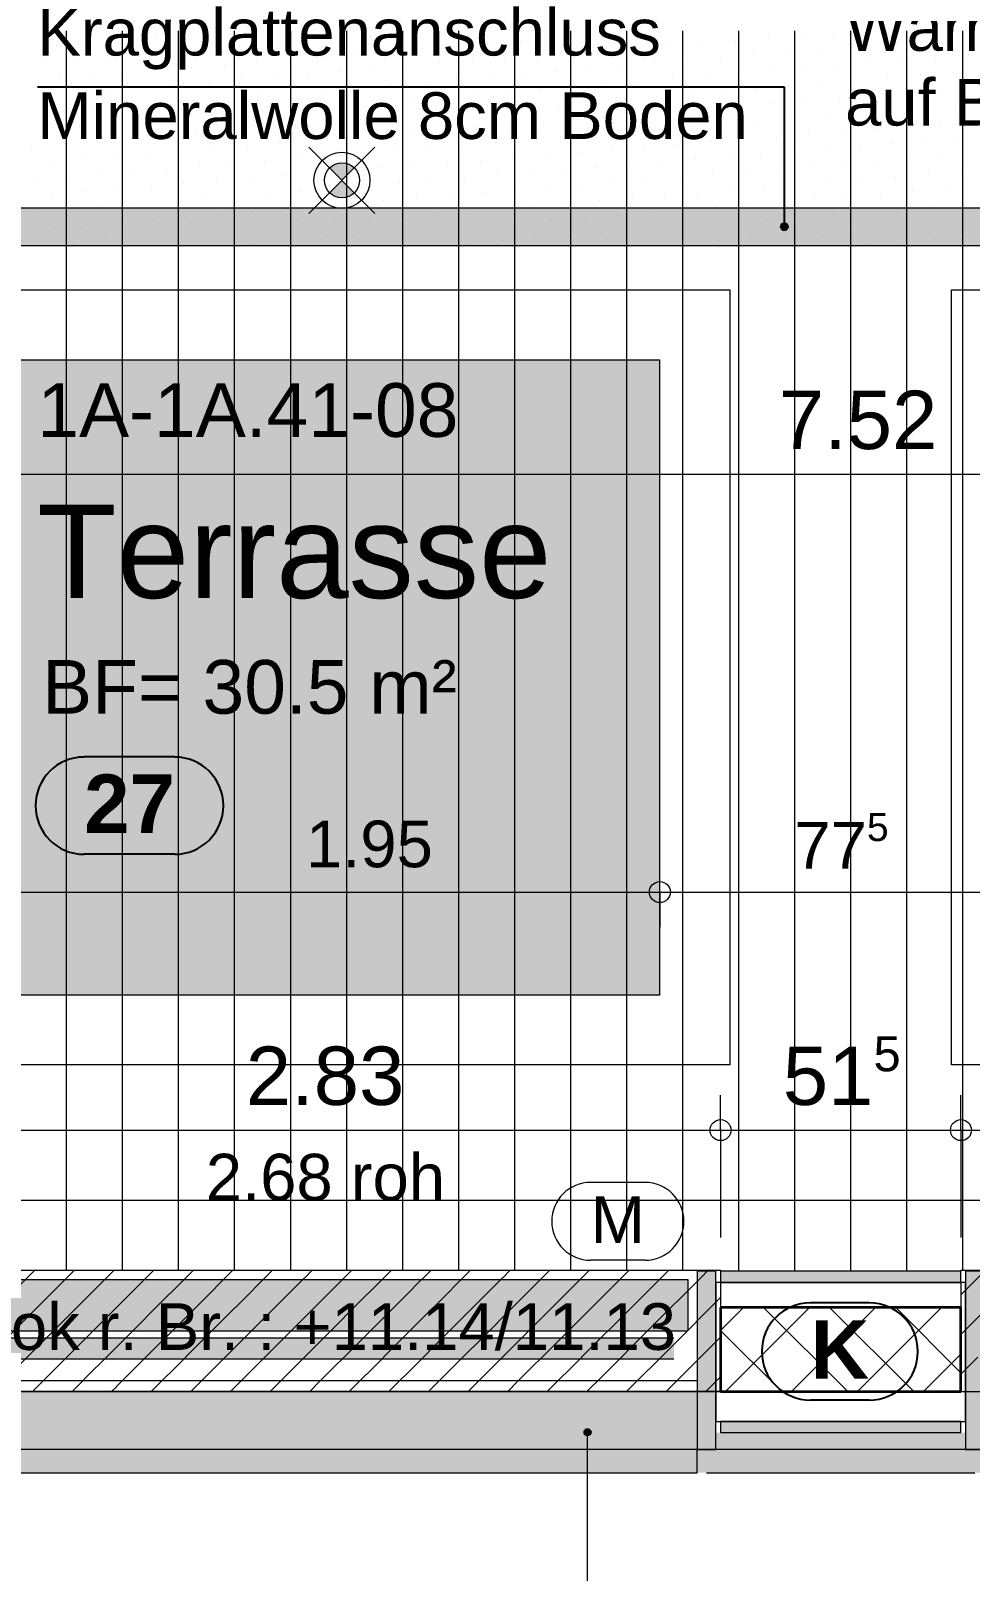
# Model space of a CAD drawing. Header units: metres. Extents: x 0.003 to 0.843, y 0.003 to 0.597.
# Drawn here: x 0.3514 to 0.3917, y 0.1042 to 0.1702 of the extents above; entities that cross this region are included whole.
import ezdxf

# ---------------------------------------------------------------- set-up
doc = ezdxf.new("R2010")
doc.units = ezdxf.units.M
for name, pattern in [('AUSGEZOGEN', [0]), ('KURZGESTRICHELT', [0.0025, 0.0015, -0.001]), ('LINIE_17', [0.0005, 0, -0.0005]), ('LINIE_23', [0.0079, 0.004, -0.0013, 0, -0.0013, 0, -0.0013]), ('PHANTOM', [63.5, 31.75, -6.35, 6.35, -6.35, 6.35, -6.35]), ('PUNKT', [6.35, 0, -6.35]), ('RAND', [44.45, 12.7, -6.35, 12.7, -6.35, 0, -6.35]), ('VERDECKT', [9.525, 6.35, -3.175])]:
    doc.linetypes.add(name, pattern=pattern)
for name, color, linetype, lineweight in [('Allgemein', 7, 'AUSGEZOGEN', 18), ('Ausbau Raeume', 7, 'AUSGEZOGEN', 18), ('Bauachsen grob', 7, 'RAND', 13), ('Beton Ansicht', 7, 'AUSGEZOGEN', 13), ('Beton verdeckt vorne', 7, 'KURZGESTRICHELT', 13), ('Bodenplatte', 7, 'AUSGEZOGEN', 18), ('Decke', 7, 'AUSGEZOGEN', 35), ('Deckendaemmung', 7, 'AUSGEZOGEN', 13), ('Dichtung', 240, 'AUSGEZOGEN', 13), ('Elektro Apparate', 2, 'AUSGEZOGEN', 18), ('Elektro Text', 2, 'AUSGEZOGEN', 18), ('Holz Fassadenverkleidung', 7, 'AUSGEZOGEN', 18), ('Holzgelaender', 7, 'AUSGEZOGEN', 25), ('Konstruktion oben', 7, 'VERDECKT', 13), ('Raumbezeichnung', 7, 'AUSGEZOGEN', 18), ('Rolladen', 7, 'AUSGEZOGEN', 13), ('Spengler', 7, 'AUSGEZOGEN', 18), ('Text Decke', 7, 'AUSGEZOGEN', 25), ('Text Koten', 7, 'AUSGEZOGEN', 25), ('Text Werkplan Ausfuehrung', 7, 'AUSGEZOGEN', 25), ('Unterkonstruktion', 7, 'AUSGEZOGEN', 18), ('Vermassung Decke', 180, 'VERDECKT', 25), ('Wand Beton bewehrt', 7, 'AUSGEZOGEN', 35), ('Werkplan- Ausfuehrungsmasse', 7, 'AUSGEZOGEN', 13)]:
    doc.layers.add(name, color=color, linetype=linetype, lineweight=lineweight)
doc.layers.add('Entwaesserungsb._ Retentionb', color=7, linetype='AUSGEZOGEN', lineweight=25, true_color=0x494949)
doc.styles.add('ARIAL', font='ARIAL.TTF')

msp = doc.modelspace()

# ---------------------------------------------------------------- hatches: boundary and pattern name
at = {"layer": 'Allgemein', "linetype": 'AUSGEZOGEN', "lineweight": 13}
for points in [[(0.38076, 0.109417), (0.38076, 0.117057), (0.37996, 0.117057), (0.37996, 0.109417)], [(0.38096, 0.116577), (0.39126, 0.116577), (0.39126, 0.117057), (0.38096, 0.117057)], [(0.39146, 0.117057), (0.39146, 0.109417), (0.39226, 0.109417), (0.39226, 0.117057)], [(0.39126, 0.110617), (0.38096, 0.110617), (0.38096, 0.110137), (0.39126, 0.110137)]]:
    msp.add_hatch(color=32, dxfattribs=at).paths.add_polyline_path(points)
at = {"layer": 'Bodenplatte', "linetype": 'PHANTOM', "lineweight": 13, "true_color": 0xe0ffe0}
msp.add_hatch(color=254, dxfattribs=at).paths.add_polyline_path([(0.32236, 0.162597), (0.32236, 0.160997), (0.63436, 0.160997), (0.63436, 0.162597)])
at = {"layer": 'Decke', "linetype": 'RAND', "lineweight": 18, "true_color": 0xedf5de}
msp.add_hatch(color=7, dxfattribs=at).paths.add_polyline_path([(0.33936, 0.156097), (0.33936, 0.128897), (0.37836, 0.128897), (0.37836, 0.156097)])
at = {"layer": 'Elektro Apparate', "linetype": 'AUSGEZOGEN', "lineweight": 18}
h = msp.add_hatch(color=40, dxfattribs=at)
h.paths.add_polyline_path([(0.36421, 0.163257), (0.36474, 0.163787), (0.36527, 0.163257), (0.365208, 0.163201), (0.364907, 0.163056), (0.364573, 0.163056), (0.364272, 0.163201)], flags=16)
h.paths.add_polyline_path([(0.36527, 0.164318), (0.36474, 0.163787), (0.36421, 0.164318), (0.364272, 0.164374), (0.364573, 0.164519), (0.364907, 0.164519), (0.365208, 0.164374)], flags=16)
at = {"layer": 'Holzgelaender', "linetype": 'AUSGEZOGEN', "lineweight": 13, "true_color": 0xe3e3e3}
msp.add_hatch(color=254, dxfattribs=at).paths.add_polyline_path([(0.32056, 0.156637), (0.32056, 0.113297), (0.37896, 0.113297), (0.37896, 0.114197), (0.32146, 0.114197), (0.32146, 0.156637)])
at = {"layer": 'Rolladen', "linetype": 'AUSGEZOGEN', "lineweight": 13, "true_color": 0xf2edfc}
msp.add_hatch(color=7, dxfattribs=at).paths.add_polyline_path([(0.32176, 0.114497), (0.37956, 0.114497), (0.37956, 0.116697), (0.32176, 0.116697)])
at = {"layer": 'Spengler', "linetype": 'AUSGEZOGEN', "lineweight": 13, "true_color": 0xfafafa}
for points in [[(0.31568, 0.157637), (0.31568, 0.108417), (0.37996, 0.108417), (0.37996, 0.111897), (0.31916, 0.111897), (0.31916, 0.157637)], [(0.39146, 0.110137), (0.38076, 0.110137), (0.38076, 0.109417), (0.37996, 0.109417), (0.37996, 0.108417), (0.39226, 0.108417), (0.39226, 0.109417), (0.39146, 0.109417)]]:
    msp.add_hatch(color=7, dxfattribs=at).paths.add_polyline_path(points)
at = {"layer": 'Text Decke', "linetype": 'AUSGEZOGEN', "lineweight": 25, "true_color": 0x00c600}
for points in [[(0.38382, 0.161872), (0.383562, 0.161872), (0.383541, 0.161797)], [(0.38382, 0.161872), (0.383541, 0.161797), (0.383841, 0.161797)], [(0.383841, 0.161797), (0.383541, 0.161797), (0.383562, 0.161722)], [(0.383766, 0.161926), (0.383616, 0.161926), (0.383562, 0.161872)], [(0.383766, 0.161926), (0.383562, 0.161872), (0.38382, 0.161872)], [(0.383841, 0.161797), (0.383562, 0.161722), (0.38382, 0.161722)], [(0.38382, 0.161722), (0.383562, 0.161722), (0.383616, 0.161668)], [(0.383616, 0.161926), (0.383766, 0.161926), (0.383691, 0.161947)], [(0.38382, 0.161722), (0.383616, 0.161668), (0.383766, 0.161668)], [(0.383766, 0.161668), (0.383616, 0.161668), (0.383691, 0.161647)]]:
    msp.add_hatch(color=92, dxfattribs=at).paths.add_polyline_path(points)
at = {"layer": 'Text Werkplan Ausfuehrung', "linetype": 'AUSGEZOGEN', "lineweight": 13}
for points in [[(0.37511, 0.110157), (0.37541, 0.110157), (0.375389, 0.110232)], [(0.37511, 0.110157), (0.375389, 0.110232), (0.375131, 0.110232)], [(0.375131, 0.110232), (0.375389, 0.110232), (0.375335, 0.110286)], [(0.375131, 0.110232), (0.375335, 0.110286), (0.375185, 0.110286)], [(0.375185, 0.110286), (0.375335, 0.110286), (0.37526, 0.110307)], [(0.375131, 0.110082), (0.37541, 0.110157), (0.37511, 0.110157)], [(0.375131, 0.110082), (0.375389, 0.110082), (0.37541, 0.110157)], [(0.375185, 0.110028), (0.375389, 0.110082), (0.375131, 0.110082)], [(0.375185, 0.110028), (0.375335, 0.110028), (0.375389, 0.110082)], [(0.375335, 0.110028), (0.375185, 0.110028), (0.37526, 0.110007)]]:
    msp.add_hatch(color=7, dxfattribs=at).paths.add_polyline_path(points)

# ---------------------------------------------------------------- linework, layer by layer
at = {"layer": 'Allgemein', "color": 7, "linetype": 'AUSGEZOGEN', "lineweight": 13}
for p, q in [((0.38076, 0.117057), (0.37996, 0.117057)), ((0.37996, 0.117057), (0.37996, 0.109417)), ((0.38076, 0.116577), (0.38076, 0.117057)), ((0.39126, 0.117057), (0.38096, 0.117057)), ((0.38096, 0.117057), (0.38096, 0.116577)), ((0.39126, 0.116577), (0.39126, 0.117057)), ((0.39146, 0.117057), (0.39146, 0.116577)), ((0.39226, 0.117057), (0.39146, 0.117057)), ((0.38076, 0.110617), (0.38076, 0.116577)), ((0.38096, 0.116577), (0.38116, 0.116577)), ((0.38116, 0.116577), (0.39106, 0.116577)), ((0.39106, 0.116577), (0.39126, 0.116577)), ((0.39146, 0.116577), (0.39146, 0.110617)), ((0.38076, 0.109417), (0.38076, 0.110617)), ((0.38116, 0.110617), (0.38096, 0.110617)), ((0.38096, 0.110617), (0.38096, 0.110137)), ((0.39106, 0.110617), (0.38116, 0.110617)), ((0.39126, 0.110617), (0.39106, 0.110617)), ((0.39126, 0.110137), (0.39126, 0.110617)), ((0.39146, 0.110617), (0.39146, 0.109417)), ((0.38096, 0.110137), (0.39126, 0.110137)), ((0.37996, 0.109417), (0.38076, 0.109417)), ((0.39146, 0.109417), (0.39226, 0.109417))]:
    msp.add_line(p, q, dxfattribs=at)
at = {"layer": 'Ausbau Raeume', "color": 254, "linetype": 'AUSGEZOGEN', "lineweight": 18}
for p, q in [((0.352942, 0.163003), (0.352942, 0.170189)), ((0.355342, 0.163003), (0.355342, 0.170189)), ((0.357742, 0.163003), (0.357742, 0.170189)), ((0.360142, 0.163003), (0.360142, 0.170189)), ((0.362542, 0.163003), (0.362542, 0.170189)), ((0.364942, 0.163003), (0.364942, 0.170189)), ((0.367342, 0.163003), (0.367342, 0.170189)), ((0.369742, 0.163003), (0.369742, 0.170189)), ((0.372142, 0.163003), (0.372142, 0.170189)), ((0.374542, 0.163003), (0.374542, 0.170189)), ((0.376942, 0.163003), (0.376942, 0.170189)), ((0.379342, 0.163003), (0.379342, 0.170189)), ((0.381742, 0.163003), (0.381742, 0.170189)), ((0.384142, 0.163003), (0.384142, 0.170189)), ((0.386542, 0.163003), (0.386542, 0.170189)), ((0.388942, 0.163003), (0.388942, 0.170189)), ((0.391342, 0.163003), (0.391342, 0.170189)), ((0.352942, 0.155803), (0.352942, 0.162989)), ((0.355342, 0.155803), (0.355342, 0.162989)), ((0.357742, 0.155803), (0.357742, 0.162989)), ((0.360142, 0.155803), (0.360142, 0.162989)), ((0.362542, 0.155803), (0.362542, 0.162989)), ((0.364942, 0.155803), (0.364942, 0.162989)), ((0.367342, 0.155803), (0.367342, 0.162989)), ((0.369742, 0.155803), (0.369742, 0.162989)), ((0.372142, 0.155803), (0.372142, 0.162989)), ((0.374542, 0.155803), (0.374542, 0.162989)), ((0.376942, 0.155803), (0.376942, 0.162989)), ((0.379342, 0.155803), (0.379342, 0.162989)), ((0.381742, 0.155803), (0.381742, 0.162989)), ((0.384142, 0.155803), (0.384142, 0.162989)), ((0.386542, 0.155803), (0.386542, 0.162989)), ((0.388942, 0.155803), (0.388942, 0.162989)), ((0.391342, 0.155803), (0.391342, 0.162989)), ((0.352942, 0.148603), (0.352942, 0.155789)), ((0.355342, 0.148603), (0.355342, 0.155789)), ((0.357742, 0.148603), (0.357742, 0.155789)), ((0.360142, 0.148603), (0.360142, 0.155789)), ((0.362542, 0.148603), (0.362542, 0.155789)), ((0.364942, 0.148603), (0.364942, 0.155789)), ((0.367342, 0.148603), (0.367342, 0.155789)), ((0.369742, 0.148603), (0.369742, 0.155789)), ((0.372142, 0.148603), (0.372142, 0.155789)), ((0.374542, 0.148603), (0.374542, 0.155789)), ((0.376942, 0.148603), (0.376942, 0.155789)), ((0.379342, 0.148603), (0.379342, 0.155789)), ((0.381742, 0.148603), (0.381742, 0.155789)), ((0.384142, 0.148603), (0.384142, 0.155789)), ((0.386542, 0.148603), (0.386542, 0.155789)), ((0.388942, 0.148603), (0.388942, 0.155789)), ((0.391342, 0.148603), (0.391342, 0.155789)), ((0.352942, 0.141403), (0.352942, 0.148589)), ((0.355342, 0.141403), (0.355342, 0.148589)), ((0.357742, 0.141403), (0.357742, 0.148589)), ((0.360142, 0.141403), (0.360142, 0.148589)), ((0.362542, 0.141403), (0.362542, 0.148589)), ((0.364942, 0.141403), (0.364942, 0.148589)), ((0.367342, 0.141403), (0.367342, 0.148589)), ((0.369742, 0.141403), (0.369742, 0.148589)), ((0.372142, 0.141403), (0.372142, 0.148589)), ((0.374542, 0.141403), (0.374542, 0.148589)), ((0.376942, 0.141403), (0.376942, 0.148589)), ((0.379342, 0.141403), (0.379342, 0.148589)), ((0.381742, 0.141403), (0.381742, 0.148589)), ((0.384142, 0.141403), (0.384142, 0.148589)), ((0.386542, 0.141403), (0.386542, 0.148589)), ((0.388942, 0.141403), (0.388942, 0.148589)), ((0.391342, 0.141403), (0.391342, 0.148589)), ((0.352942, 0.134203), (0.352942, 0.141389)), ((0.355342, 0.134203), (0.355342, 0.141389)), ((0.357742, 0.134203), (0.357742, 0.141389)), ((0.360142, 0.134203), (0.360142, 0.141389)), ((0.362542, 0.134203), (0.362542, 0.141389)), ((0.364942, 0.134203), (0.364942, 0.141389)), ((0.367342, 0.134203), (0.367342, 0.141389)), ((0.369742, 0.134203), (0.369742, 0.141389)), ((0.372142, 0.134203), (0.372142, 0.141389)), ((0.374542, 0.134203), (0.374542, 0.141389)), ((0.376942, 0.134203), (0.376942, 0.141389)), ((0.379342, 0.134203), (0.379342, 0.141389)), ((0.381742, 0.134203), (0.381742, 0.141389)), ((0.384142, 0.134203), (0.384142, 0.141389)), ((0.386542, 0.134203), (0.386542, 0.141389)), ((0.388942, 0.134203), (0.388942, 0.141389)), ((0.391342, 0.134203), (0.391342, 0.141389)), ((0.352942, 0.127003), (0.352942, 0.134189)), ((0.355342, 0.127003), (0.355342, 0.134189)), ((0.357742, 0.127003), (0.357742, 0.134189)), ((0.360142, 0.127003), (0.360142, 0.134189)), ((0.362542, 0.127003), (0.362542, 0.134189)), ((0.364942, 0.127003), (0.364942, 0.134189)), ((0.367342, 0.127003), (0.367342, 0.134189)), ((0.369742, 0.127003), (0.369742, 0.134189)), ((0.372142, 0.127003), (0.372142, 0.134189)), ((0.374542, 0.127003), (0.374542, 0.134189)), ((0.376942, 0.127003), (0.376942, 0.134189)), ((0.379342, 0.127003), (0.379342, 0.134189)), ((0.381742, 0.127003), (0.381742, 0.134189)), ((0.384142, 0.127003), (0.384142, 0.134189)), ((0.386542, 0.127003), (0.386542, 0.134189)), ((0.388942, 0.127003), (0.388942, 0.134189)), ((0.391342, 0.127003), (0.391342, 0.134189)), ((0.352942, 0.119803), (0.352942, 0.126989)), ((0.355342, 0.119803), (0.355342, 0.126989)), ((0.357742, 0.119803), (0.357742, 0.126989)), ((0.360142, 0.119803), (0.360142, 0.126989)), ((0.362542, 0.119803), (0.362542, 0.126989)), ((0.364942, 0.119803), (0.364942, 0.126989)), ((0.367342, 0.119803), (0.367342, 0.126989)), ((0.369742, 0.119803), (0.369742, 0.126989)), ((0.372142, 0.119803), (0.372142, 0.126989)), ((0.374542, 0.119803), (0.374542, 0.126989)), ((0.376942, 0.119803), (0.376942, 0.126989)), ((0.379342, 0.119803), (0.379342, 0.126989)), ((0.381742, 0.119803), (0.381742, 0.126989)), ((0.384142, 0.119803), (0.384142, 0.126989)), ((0.386542, 0.119803), (0.386542, 0.126989)), ((0.388942, 0.119803), (0.388942, 0.126989)), ((0.391342, 0.119803), (0.391342, 0.126989)), ((0.352942, 0.117097), (0.352942, 0.119789)), ((0.355342, 0.117097), (0.355342, 0.119789)), ((0.357742, 0.117097), (0.357742, 0.119789)), ((0.360142, 0.117097), (0.360142, 0.119789)), ((0.362542, 0.117097), (0.362542, 0.119789)), ((0.364942, 0.117097), (0.364942, 0.119789)), ((0.367342, 0.117097), (0.367342, 0.119789)), ((0.369742, 0.117097), (0.369742, 0.119789)), ((0.372142, 0.117097), (0.372142, 0.119789)), ((0.374542, 0.117097), (0.374542, 0.119789)), ((0.376942, 0.117097), (0.376942, 0.119789)), ((0.379342, 0.117097), (0.379342, 0.119789)), ((0.381742, 0.117057), (0.381742, 0.119789)), ((0.384142, 0.117057), (0.384142, 0.119789)), ((0.386542, 0.117057), (0.386542, 0.119789)), ((0.388942, 0.117057), (0.388942, 0.119789)), ((0.391342, 0.117097), (0.391342, 0.119789))]:
    msp.add_line(p, q, dxfattribs=at)
at = {"layer": 'Bauachsen grob', "color": 32, "linetype": 'LINIE_23', "lineweight": 25, "true_color": 0xc36e14}
msp.add_line((0.2294, 0.164597), (0.73132, 0.164597), dxfattribs=at)
at = {"layer": 'Beton Ansicht', "color": 7, "linetype": 'AUSGEZOGEN', "lineweight": 13}
for p, q in [((0.32436, 0.117097), (0.38096, 0.117097)), ((0.38096, 0.117097), (0.38096, 0.117057)), ((0.39126, 0.117097), (0.39126, 0.117057)), ((0.39126, 0.117097), (0.45456, 0.117097))]:
    msp.add_line(p, q, dxfattribs=at)
at = {"layer": 'Beton verdeckt vorne', "color": 7, "linetype": 'VERDECKT', "lineweight": 13}
for p, q in [((0.38096, 0.117057), (0.38096, 0.115497)), ((0.39126, 0.116577), (0.39126, 0.115497)), ((0.38096, 0.111897), (0.31916, 0.111897)), ((0.39126, 0.111897), (0.45456, 0.111897))]:
    msp.add_line(p, q, dxfattribs=at)
at = {"layer": 'Bodenplatte', "color": 92, "linetype": 'VERDECKT', "lineweight": 18, "true_color": 0x00c600}
for p, q in [((0.63436, 0.162597), (0.32236, 0.162597)), ((0.32236, 0.160997), (0.63436, 0.160997)), ((0.31916, 0.111897), (0.63756, 0.111897))]:
    msp.add_line(p, q, dxfattribs=at)
at = {"layer": 'Decke', "color": 92, "linetype": 'LINIE_17', "lineweight": 18, "true_color": 0x00c600}
for p, q in [((0.33636, 0.159097), (0.38136, 0.159097)), ((0.38136, 0.159097), (0.38136, 0.125897)), ((0.39086, 0.159097), (0.45496, 0.159097)), ((0.39086, 0.125897), (0.39086, 0.159097)), ((0.38136, 0.125897), (0.33636, 0.125897)), ((0.45496, 0.125897), (0.39086, 0.125897))]:
    msp.add_line(p, q, dxfattribs=at)
at = {"layer": 'Decke', "color": 92, "linetype": 'RAND', "lineweight": 18, "true_color": 0x00c600}
for p, q in [((0.33936, 0.156097), (0.37836, 0.156097)), ((0.37836, 0.128897), (0.37836, 0.156097)), ((0.33936, 0.128897), (0.37836, 0.128897))]:
    msp.add_line(p, q, dxfattribs=at)
at = {"layer": 'Decke', "color": 92, "linetype": 'PHANTOM', "lineweight": 18, "true_color": 0x00c600}
msp.add_line((0.31916, 0.111897), (0.63756, 0.111897), dxfattribs=at)
at = {"layer": 'Deckendaemmung', "color": 211, "linetype": 'AUSGEZOGEN', "lineweight": 13, "true_color": 0xff70ff}
for p, q in [((0.353936, 0.169695), (0.353936, 0.169695)), ((0.355345, 0.169808), (0.355345, 0.169808)), ((0.356754, 0.169921), (0.356754, 0.169921)), ((0.358164, 0.170035), (0.358164, 0.170035)), ((0.359573, 0.170148), (0.359573, 0.170148)), ((0.361744, 0.169614), (0.361744, 0.169614)), ((0.363154, 0.169727), (0.363154, 0.169727)), ((0.364563, 0.16984), (0.364563, 0.16984)), ((0.364563, 0.16984), (0.364563, 0.16984)), ((0.365973, 0.169954), (0.365973, 0.169954)), ((0.367382, 0.170067), (0.367382, 0.170067)), ((0.368791, 0.170181), (0.368791, 0.170181)), ((0.370962, 0.169646), (0.370962, 0.169646)), ((0.372372, 0.169759), (0.372372, 0.169759)), ((0.373781, 0.169873), (0.373781, 0.169873)), ((0.375191, 0.169986), (0.375191, 0.169986)), ((0.3766, 0.1701), (0.3766, 0.1701)), ((0.38018, 0.169678), (0.38018, 0.169678)), ((0.38159, 0.169792), (0.38159, 0.169792)), ((0.382999, 0.169905), (0.382999, 0.169905)), ((0.384409, 0.170019), (0.384409, 0.170019)), ((0.385818, 0.170132), (0.385818, 0.170132)), ((0.387989, 0.169597), (0.387989, 0.169597)), ((0.389399, 0.169711), (0.389399, 0.169711)), ((0.390808, 0.169824), (0.390808, 0.169824)), ((0.352526, 0.169581), (0.352526, 0.169581)), ((0.354697, 0.169047), (0.354697, 0.169047)), ((0.356106, 0.16916), (0.356106, 0.16916)), ((0.357516, 0.169273), (0.357516, 0.169273)), ((0.357516, 0.169273), (0.357516, 0.169273)), ((0.358925, 0.169387), (0.358925, 0.169387)), ((0.360335, 0.1695), (0.360335, 0.1695)), ((0.362506, 0.168966), (0.362506, 0.168966)), ((0.363915, 0.169079), (0.363915, 0.169079)), ((0.365325, 0.169192), (0.365325, 0.169192)), ((0.366734, 0.169306), (0.366734, 0.169306)), ((0.368143, 0.169419), (0.368143, 0.169419)), ((0.369553, 0.169533), (0.369553, 0.169533)), ((0.371724, 0.168998), (0.371724, 0.168998)), ((0.373133, 0.169111), (0.373133, 0.169111)), ((0.374543, 0.169225), (0.374543, 0.169225)), ((0.375952, 0.169338), (0.375952, 0.169338)), ((0.377362, 0.169452), (0.377362, 0.169452)), ((0.378771, 0.169565), (0.378771, 0.169565)), ((0.380942, 0.16903), (0.380942, 0.16903)), ((0.382351, 0.169144), (0.382351, 0.169144)), ((0.383761, 0.169257), (0.383761, 0.169257)), ((0.38517, 0.169371), (0.38517, 0.169371)), ((0.38658, 0.169484), (0.38658, 0.169484)), ((0.38875, 0.168949), (0.38875, 0.168949)), ((0.39016, 0.169063), (0.39016, 0.169063)), ((0.391569, 0.169176), (0.391569, 0.169176)), ((0.351878, 0.16882), (0.351878, 0.16882)), ((0.353288, 0.168933), (0.353288, 0.168933)), ((0.354049, 0.168285), (0.354049, 0.168285)), ((0.355458, 0.168399), (0.355458, 0.168399)), ((0.356868, 0.168512), (0.356868, 0.168512)), ((0.358277, 0.168625), (0.358277, 0.168625)), ((0.359687, 0.168739), (0.359687, 0.168739)), ((0.361096, 0.168852), (0.361096, 0.168852)), ((0.363267, 0.168318), (0.363267, 0.168318)), ((0.364677, 0.168431), (0.364677, 0.168431)), ((0.366086, 0.168544), (0.366086, 0.168544)), ((0.367495, 0.168658), (0.367495, 0.168658)), ((0.368905, 0.168771), (0.368905, 0.168771)), ((0.370314, 0.168885), (0.370314, 0.168885)), ((0.372485, 0.16835), (0.372485, 0.16835)), ((0.373895, 0.168463), (0.373895, 0.168463)), ((0.375304, 0.168577), (0.375304, 0.168577)), ((0.376714, 0.16869), (0.376714, 0.16869)), ((0.378123, 0.168804), (0.378123, 0.168804)), ((0.379532, 0.168917), (0.379532, 0.168917)), ((0.381703, 0.168382), (0.381703, 0.168382)), ((0.383113, 0.168496), (0.383113, 0.168496)), ((0.384522, 0.168609), (0.384522, 0.168609)), ((0.385932, 0.168723), (0.385932, 0.168723)), ((0.387341, 0.168836), (0.387341, 0.168836)), ((0.389512, 0.168301), (0.389512, 0.168301)), ((0.390921, 0.168415), (0.390921, 0.168415)), ((0.35264, 0.168172), (0.35264, 0.168172)), ((0.35481, 0.167637), (0.35481, 0.167637)), ((0.35622, 0.167751), (0.35622, 0.167751)), ((0.357629, 0.167864), (0.357629, 0.167864)), ((0.359039, 0.167977), (0.359039, 0.167977)), ((0.360448, 0.168091), (0.360448, 0.168091)), ((0.361858, 0.168204), (0.361858, 0.168204)), ((0.364028, 0.16767), (0.364028, 0.16767)), ((0.365438, 0.167783), (0.365438, 0.167783)), ((0.366847, 0.167896), (0.366847, 0.167896)), ((0.368257, 0.16801), (0.368257, 0.16801)), ((0.369666, 0.168123), (0.369666, 0.168123)), ((0.371076, 0.168237), (0.371076, 0.168237)), ((0.373247, 0.167702), (0.373247, 0.167702)), ((0.374656, 0.167815), (0.374656, 0.167815)), ((0.376065, 0.167929), (0.376065, 0.167929)), ((0.377475, 0.168042), (0.377475, 0.168042)), ((0.378884, 0.168156), (0.378884, 0.168156)), ((0.380294, 0.168269), (0.380294, 0.168269)), ((0.381055, 0.167621), (0.381055, 0.167621)), ((0.382465, 0.167734), (0.382465, 0.167734)), ((0.383874, 0.167848), (0.383874, 0.167848)), ((0.385284, 0.167961), (0.385284, 0.167961)), ((0.386693, 0.168075), (0.386693, 0.168075)), ((0.386693, 0.168075), (0.386693, 0.168075)), ((0.388102, 0.168188), (0.388102, 0.168188)), ((0.390273, 0.167653), (0.390273, 0.167653)), ((0.351992, 0.16741), (0.351992, 0.16741)), ((0.353401, 0.167524), (0.353401, 0.167524)), ((0.355572, 0.166989), (0.355572, 0.166989)), ((0.356981, 0.167103), (0.356981, 0.167103)), ((0.358391, 0.167216), (0.358391, 0.167216)), ((0.3598, 0.167329), (0.3598, 0.167329)), ((0.36121, 0.167443), (0.36121, 0.167443)), ((0.362619, 0.167556), (0.362619, 0.167556)), ((0.36479, 0.167022), (0.36479, 0.167022)), ((0.366199, 0.167135), (0.366199, 0.167135)), ((0.367609, 0.167248), (0.367609, 0.167248)), ((0.369018, 0.167362), (0.369018, 0.167362)), ((0.370428, 0.167475), (0.370428, 0.167475)), ((0.371837, 0.167589), (0.371837, 0.167589)), ((0.374008, 0.167054), (0.374008, 0.167054)), ((0.375417, 0.167167), (0.375417, 0.167167)), ((0.376827, 0.167281), (0.376827, 0.167281)), ((0.378236, 0.167394), (0.378236, 0.167394)), ((0.379646, 0.167508), (0.379646, 0.167508)), ((0.379646, 0.167508), (0.379646, 0.167508)), ((0.381817, 0.166973), (0.381817, 0.166973)), ((0.383226, 0.167086), (0.383226, 0.167086)), ((0.384636, 0.1672), (0.384636, 0.1672)), ((0.386045, 0.167313), (0.386045, 0.167313)), ((0.387454, 0.167427), (0.387454, 0.167427)), ((0.388864, 0.16754), (0.388864, 0.16754)), ((0.391035, 0.167005), (0.391035, 0.167005)), ((0.352753, 0.166762), (0.352753, 0.166762)), ((0.354162, 0.166876), (0.354162, 0.166876)), ((0.356333, 0.166341), (0.356333, 0.166341)), ((0.357743, 0.166455), (0.357743, 0.166455)), ((0.359152, 0.166568), (0.359152, 0.166568)), ((0.360562, 0.166681), (0.360562, 0.166681)), ((0.361971, 0.166795), (0.361971, 0.166795)), ((0.36338, 0.166908), (0.36338, 0.166908)), ((0.365551, 0.166374), (0.365551, 0.166374)), ((0.365551, 0.166374), (0.365551, 0.166374)), ((0.366961, 0.166487), (0.366961, 0.166487)), ((0.36837, 0.1666), (0.36837, 0.1666)), ((0.36978, 0.166714), (0.36978, 0.166714)), ((0.371189, 0.166827), (0.371189, 0.166827)), ((0.372599, 0.166941), (0.372599, 0.166941)), ((0.372599, 0.166941), (0.372599, 0.166941)), ((0.374769, 0.166406), (0.374769, 0.166406)), ((0.376179, 0.166519), (0.376179, 0.166519)), ((0.377588, 0.166633), (0.377588, 0.166633)), ((0.378998, 0.166746), (0.378998, 0.166746)), ((0.380407, 0.16686), (0.380407, 0.16686)), ((0.382578, 0.166325), (0.382578, 0.166325)), ((0.383988, 0.166438), (0.383988, 0.166438)), ((0.385397, 0.166552), (0.385397, 0.166552)), ((0.386806, 0.166665), (0.386806, 0.166665)), ((0.388216, 0.166779), (0.388216, 0.166779)), ((0.389625, 0.166892), (0.389625, 0.166892)), ((0.352105, 0.166001), (0.352105, 0.166001)), ((0.353514, 0.166114), (0.353514, 0.166114)), ((0.354924, 0.166228), (0.354924, 0.166228)), ((0.357095, 0.165693), (0.357095, 0.165693)), ((0.358504, 0.165807), (0.358504, 0.165807)), ((0.358504, 0.165807), (0.358504, 0.165807)), ((0.359914, 0.16592), (0.359914, 0.16592)), ((0.361323, 0.166033), (0.361323, 0.166033)), ((0.362732, 0.166147), (0.362732, 0.166147)), ((0.364142, 0.16626), (0.364142, 0.16626)), ((0.366313, 0.165726), (0.366313, 0.165726)), ((0.367722, 0.165839), (0.367722, 0.165839)), ((0.369132, 0.165952), (0.369132, 0.165952)), ((0.370541, 0.166066), (0.370541, 0.166066)), ((0.371951, 0.166179), (0.371951, 0.166179)), ((0.37336, 0.166293), (0.37336, 0.166293)), ((0.374121, 0.165645), (0.374121, 0.165645)), ((0.375531, 0.165758), (0.375531, 0.165758)), ((0.37694, 0.165871), (0.37694, 0.165871)), ((0.37835, 0.165985), (0.37835, 0.165985)), ((0.379759, 0.166098), (0.379759, 0.166098)), ((0.381169, 0.166212), (0.381169, 0.166212)), ((0.38334, 0.165677), (0.38334, 0.165677)), ((0.384749, 0.16579), (0.384749, 0.16579)), ((0.386158, 0.165904), (0.386158, 0.165904)), ((0.387568, 0.166017), (0.387568, 0.166017)), ((0.388977, 0.166131), (0.388977, 0.166131)), ((0.390387, 0.166244), (0.390387, 0.166244)), ((0.351457, 0.16524), (0.351457, 0.16524)), ((0.351457, 0.16524), (0.351457, 0.16524)), ((0.352866, 0.165353), (0.352866, 0.165353)), ((0.354276, 0.165466), (0.354276, 0.165466)), ((0.355685, 0.16558), (0.355685, 0.16558)), ((0.357856, 0.165045), (0.357856, 0.165045)), ((0.359266, 0.165159), (0.359266, 0.165159)), ((0.360675, 0.165272), (0.360675, 0.165272)), ((0.362084, 0.165385), (0.362084, 0.165385)), ((0.363494, 0.165499), (0.363494, 0.165499)), ((0.364903, 0.165612), (0.364903, 0.165612)), ((0.367074, 0.165078), (0.367074, 0.165078)), ((0.368484, 0.165191), (0.368484, 0.165191)), ((0.369893, 0.165304), (0.369893, 0.165304)), ((0.371303, 0.165418), (0.371303, 0.165418)), ((0.372712, 0.165531), (0.372712, 0.165531)), ((0.374883, 0.164997), (0.374883, 0.164997)), ((0.376292, 0.16511), (0.376292, 0.16511)), ((0.377702, 0.165223), (0.377702, 0.165223)), ((0.379111, 0.165337), (0.379111, 0.165337)), ((0.380521, 0.16545), (0.380521, 0.16545)), ((0.38193, 0.165564), (0.38193, 0.165564)), ((0.384101, 0.165029), (0.384101, 0.165029)), ((0.38551, 0.165142), (0.38551, 0.165142)), ((0.38692, 0.165256), (0.38692, 0.165256)), ((0.388329, 0.165369), (0.388329, 0.165369)), ((0.389739, 0.165483), (0.389739, 0.165483)), ((0.391148, 0.165596), (0.391148, 0.165596)), ((0.352218, 0.164592), (0.352218, 0.164592)), ((0.353628, 0.164705), (0.353628, 0.164705)), ((0.355037, 0.164818), (0.355037, 0.164818)), ((0.356447, 0.164932), (0.356447, 0.164932)), ((0.358618, 0.164397), (0.358618, 0.164397)), ((0.360027, 0.164511), (0.360027, 0.164511)), ((0.361436, 0.164624), (0.361436, 0.164624)), ((0.362846, 0.164737), (0.362846, 0.164737)), ((0.364255, 0.164851), (0.364255, 0.164851)), ((0.365665, 0.164964), (0.365665, 0.164964)), ((0.367836, 0.16443), (0.367836, 0.16443)), ((0.369245, 0.164543), (0.369245, 0.164543)), ((0.370655, 0.164656), (0.370655, 0.164656)), ((0.372064, 0.16477), (0.372064, 0.16477)), ((0.373473, 0.164883), (0.373473, 0.164883)), ((0.375644, 0.164348), (0.375644, 0.164348)), ((0.377054, 0.164462), (0.377054, 0.164462)), ((0.378463, 0.164575), (0.378463, 0.164575)), ((0.379873, 0.164689), (0.379873, 0.164689)), ((0.381282, 0.164802), (0.381282, 0.164802)), ((0.382691, 0.164915), (0.382691, 0.164915)), ((0.384862, 0.164381), (0.384862, 0.164381)), ((0.386272, 0.164494), (0.386272, 0.164494)), ((0.386272, 0.164494), (0.386272, 0.164494)), ((0.387681, 0.164608), (0.387681, 0.164608)), ((0.389091, 0.164721), (0.389091, 0.164721)), ((0.3905, 0.164834), (0.3905, 0.164834)), ((0.35157, 0.16383), (0.35157, 0.16383)), ((0.35298, 0.163944), (0.35298, 0.163944)), ((0.354389, 0.164057), (0.354389, 0.164057)), ((0.355799, 0.16417), (0.355799, 0.16417)), ((0.357208, 0.164284), (0.357208, 0.164284)), ((0.359379, 0.163749), (0.359379, 0.163749)), ((0.360788, 0.163862), (0.360788, 0.163862)), ((0.362198, 0.163976), (0.362198, 0.163976)), ((0.363607, 0.164089), (0.363607, 0.164089)), ((0.365017, 0.164203), (0.365017, 0.164203)), ((0.366426, 0.164316), (0.366426, 0.164316)), ((0.367188, 0.163668), (0.367188, 0.163668)), ((0.368597, 0.163781), (0.368597, 0.163781)), ((0.370006, 0.163895), (0.370006, 0.163895)), ((0.371416, 0.164008), (0.371416, 0.164008)), ((0.372825, 0.164122), (0.372825, 0.164122)), ((0.374235, 0.164235), (0.374235, 0.164235)), ((0.376406, 0.1637), (0.376406, 0.1637)), ((0.377815, 0.163814), (0.377815, 0.163814)), ((0.379225, 0.163927), (0.379225, 0.163927)), ((0.379225, 0.163927), (0.379225, 0.163927)), ((0.380634, 0.164041), (0.380634, 0.164041)), ((0.382043, 0.164154), (0.382043, 0.164154)), ((0.383453, 0.164267), (0.383453, 0.164267)), ((0.385624, 0.163733), (0.385624, 0.163733)), ((0.387033, 0.163846), (0.387033, 0.163846)), ((0.388443, 0.16396), (0.388443, 0.16396)), ((0.389852, 0.164073), (0.389852, 0.164073)), ((0.391262, 0.164186), (0.391262, 0.164186)), ((0.352332, 0.163182), (0.352332, 0.163182)), ((0.353741, 0.163295), (0.353741, 0.163295)), ((0.355151, 0.163409), (0.355151, 0.163409)), ((0.35656, 0.163522), (0.35656, 0.163522)), ((0.357969, 0.163636), (0.357969, 0.163636)), ((0.36014, 0.163101), (0.36014, 0.163101)), ((0.36155, 0.163214), (0.36155, 0.163214)), ((0.362959, 0.163328), (0.362959, 0.163328)), ((0.364369, 0.163441), (0.364369, 0.163441)), ((0.365778, 0.163555), (0.365778, 0.163555)), ((0.367949, 0.16302), (0.367949, 0.16302)), ((0.369358, 0.163133), (0.369358, 0.163133)), ((0.370768, 0.163247), (0.370768, 0.163247)), ((0.372177, 0.16336), (0.372177, 0.16336)), ((0.372177, 0.16336), (0.372177, 0.16336)), ((0.373587, 0.163474), (0.373587, 0.163474)), ((0.374996, 0.163587), (0.374996, 0.163587)), ((0.377167, 0.163052), (0.377167, 0.163052)), ((0.378577, 0.163166), (0.378577, 0.163166)), ((0.379986, 0.163279), (0.379986, 0.163279)), ((0.381395, 0.163393), (0.381395, 0.163393)), ((0.382805, 0.163506), (0.382805, 0.163506)), ((0.384214, 0.163619), (0.384214, 0.163619)), ((0.386385, 0.163085), (0.386385, 0.163085)), ((0.387795, 0.163198), (0.387795, 0.163198)), ((0.389204, 0.163312), (0.389204, 0.163312)), ((0.390614, 0.163425), (0.390614, 0.163425)), ((0.351684, 0.162421), (0.351684, 0.162421)), ((0.353093, 0.162534), (0.353093, 0.162534)), ((0.354503, 0.162647), (0.354503, 0.162647)), ((0.355912, 0.162761), (0.355912, 0.162761)), ((0.357321, 0.162874), (0.357321, 0.162874)), ((0.358731, 0.162988), (0.358731, 0.162988)), ((0.359492, 0.16234), (0.359492, 0.16234)), ((0.360902, 0.162453), (0.360902, 0.162453)), ((0.362311, 0.162566), (0.362311, 0.162566)), ((0.363721, 0.16268), (0.363721, 0.16268)), ((0.36513, 0.162793), (0.36513, 0.162793)), ((0.36513, 0.162793), (0.36513, 0.162793)), ((0.36654, 0.162907), (0.36654, 0.162907)), ((0.36871, 0.162372), (0.36871, 0.162372)), ((0.37012, 0.162485), (0.37012, 0.162485)), ((0.371529, 0.162599), (0.371529, 0.162599)), ((0.372939, 0.162712), (0.372939, 0.162712)), ((0.374348, 0.162826), (0.374348, 0.162826)), ((0.375758, 0.162939), (0.375758, 0.162939)), ((0.377929, 0.162404), (0.377929, 0.162404)), ((0.379338, 0.162518), (0.379338, 0.162518)), ((0.380747, 0.162631), (0.380747, 0.162631)), ((0.382157, 0.162745), (0.382157, 0.162745)), ((0.383566, 0.162858), (0.383566, 0.162858)), ((0.384976, 0.162971), (0.384976, 0.162971)), ((0.387147, 0.162437), (0.387147, 0.162437)), ((0.388556, 0.16255), (0.388556, 0.16255)), ((0.389966, 0.162664), (0.389966, 0.162664)), ((0.391375, 0.162777), (0.391375, 0.162777)), ((0.352445, 0.161773), (0.352445, 0.161773)), ((0.353855, 0.161886), (0.353855, 0.161886)), ((0.355264, 0.161999), (0.355264, 0.161999)), ((0.356673, 0.162113), (0.356673, 0.162113)), ((0.358083, 0.162226), (0.358083, 0.162226)), ((0.358083, 0.162226), (0.358083, 0.162226)), ((0.360254, 0.161692), (0.360254, 0.161692)), ((0.361663, 0.161805), (0.361663, 0.161805)), ((0.363073, 0.161918), (0.363073, 0.161918)), ((0.364482, 0.162032), (0.364482, 0.162032)), ((0.365892, 0.162145), (0.365892, 0.162145)), ((0.367301, 0.162259), (0.367301, 0.162259)), ((0.369472, 0.161724), (0.369472, 0.161724)), ((0.370881, 0.161837), (0.370881, 0.161837)), ((0.372291, 0.161951), (0.372291, 0.161951)), ((0.3737, 0.162064), (0.3737, 0.162064)), ((0.37511, 0.162178), (0.37511, 0.162178)), ((0.376519, 0.162291), (0.376519, 0.162291)), ((0.37869, 0.161756), (0.37869, 0.161756)), ((0.380099, 0.16187), (0.380099, 0.16187)), ((0.381509, 0.161983), (0.381509, 0.161983)), ((0.382918, 0.162097), (0.382918, 0.162097)), ((0.384328, 0.16221), (0.384328, 0.16221)), ((0.385737, 0.162323), (0.385737, 0.162323)), ((0.387908, 0.161789), (0.387908, 0.161789)), ((0.389317, 0.161902), (0.389317, 0.161902)), ((0.390727, 0.162016), (0.390727, 0.162016)), ((0.353207, 0.161125), (0.353207, 0.161125)), ((0.354616, 0.161238), (0.354616, 0.161238)), ((0.356025, 0.161351), (0.356025, 0.161351)), ((0.357435, 0.161465), (0.357435, 0.161465)), ((0.358844, 0.161578), (0.358844, 0.161578)), ((0.361015, 0.161044), (0.361015, 0.161044)), ((0.362425, 0.161157), (0.362425, 0.161157)), ((0.363834, 0.16127), (0.363834, 0.16127)), ((0.365244, 0.161384), (0.365244, 0.161384)), ((0.366653, 0.161497), (0.366653, 0.161497)), ((0.368062, 0.161611), (0.368062, 0.161611)), ((0.370233, 0.161076), (0.370233, 0.161076)), ((0.371643, 0.161189), (0.371643, 0.161189)), ((0.373052, 0.161303), (0.373052, 0.161303)), ((0.374462, 0.161416), (0.374462, 0.161416)), ((0.375871, 0.16153), (0.375871, 0.16153)), ((0.377281, 0.161643), (0.377281, 0.161643)), ((0.379451, 0.161108), (0.379451, 0.161108)), ((0.380861, 0.161222), (0.380861, 0.161222)), ((0.38227, 0.161335), (0.38227, 0.161335)), ((0.38368, 0.161449), (0.38368, 0.161449)), ((0.385089, 0.161562), (0.385089, 0.161562)), ((0.386499, 0.161675), (0.386499, 0.161675)), ((0.38726, 0.161027), (0.38726, 0.161027)), ((0.38726, 0.161027), (0.38726, 0.161027)), ((0.388669, 0.161141), (0.388669, 0.161141)), ((0.390079, 0.161254), (0.390079, 0.161254)), ((0.391488, 0.161368), (0.391488, 0.161368)), ((0.351797, 0.161011), (0.351797, 0.161011))]:
    msp.add_line(p, q, dxfattribs=at)
at = {"layer": 'Dichtung', "color": 21, "linetype": 'AUSGEZOGEN', "lineweight": 13, "true_color": 0xffa8a8}
for p, q in [((0.350839, 0.116351), (0.351585, 0.117097)), ((0.351688, 0.115503), (0.353283, 0.117097)), ((0.354658, 0.116776), (0.35498, 0.117097)), ((0.355506, 0.115927), (0.356677, 0.117097)), ((0.356355, 0.115078), (0.358374, 0.117097)), ((0.359325, 0.116351), (0.360071, 0.117097)), ((0.360173, 0.115503), (0.361768, 0.117097)), ((0.363143, 0.116776), (0.363465, 0.117097)), ((0.363992, 0.115927), (0.365162, 0.117097)), ((0.36484, 0.115078), (0.366859, 0.117097)), ((0.36781, 0.116351), (0.368556, 0.117097)), ((0.368658, 0.115503), (0.370253, 0.117097)), ((0.371628, 0.116776), (0.37195, 0.117097)), ((0.372477, 0.115927), (0.373647, 0.117097)), ((0.373325, 0.115078), (0.375344, 0.117097)), ((0.376295, 0.116351), (0.377041, 0.117097)), ((0.377144, 0.115503), (0.378738, 0.117097)), ((0.380114, 0.116776), (0.380435, 0.117097)), ((0.39126, 0.116043), (0.392315, 0.117097)), ((0.352536, 0.114654), (0.354653, 0.116771)), ((0.357203, 0.11423), (0.35932, 0.116347)), ((0.361022, 0.114654), (0.363139, 0.116771)), ((0.365689, 0.11423), (0.367806, 0.116347)), ((0.369507, 0.114654), (0.371624, 0.116771)), ((0.374174, 0.11423), (0.376291, 0.116347)), ((0.377992, 0.114654), (0.380109, 0.116771)), ((0.39126, 0.114345), (0.393262, 0.116347)), ((0.349567, 0.113381), (0.351684, 0.115498)), ((0.353385, 0.113806), (0.355502, 0.115923)), ((0.358052, 0.113381), (0.360169, 0.115498)), ((0.36187, 0.113806), (0.363987, 0.115923)), ((0.366537, 0.113381), (0.368654, 0.115498)), ((0.370355, 0.113806), (0.372473, 0.115923)), ((0.375022, 0.113381), (0.377139, 0.115498)), ((0.378841, 0.113806), (0.380958, 0.115923)), ((0.354233, 0.112957), (0.356351, 0.115074)), ((0.362719, 0.112957), (0.364836, 0.115074)), ((0.371204, 0.112957), (0.373321, 0.115074)), ((0.350415, 0.112533), (0.352532, 0.11465)), ((0.355082, 0.112109), (0.357199, 0.114226)), ((0.3589, 0.112533), (0.361017, 0.11465)), ((0.363567, 0.112109), (0.365684, 0.114226)), ((0.367386, 0.112533), (0.369503, 0.11465)), ((0.372053, 0.112109), (0.37417, 0.114226)), ((0.375871, 0.112533), (0.377988, 0.11465)), ((0.379689, 0.112957), (0.38096, 0.114228)), ((0.351477, 0.111897), (0.353381, 0.113801)), ((0.359962, 0.111897), (0.361866, 0.113801)), ((0.368447, 0.111897), (0.370351, 0.113801)), ((0.376932, 0.111897), (0.378837, 0.113801)), ((0.353174, 0.111897), (0.354229, 0.112953)), ((0.356568, 0.111897), (0.358048, 0.113377)), ((0.361659, 0.111897), (0.362714, 0.112953)), ((0.365053, 0.111897), (0.366533, 0.113377)), ((0.370144, 0.111897), (0.3712, 0.112953)), ((0.373538, 0.111897), (0.375018, 0.113377)), ((0.37863, 0.111897), (0.379685, 0.112953)), ((0.39126, 0.112648), (0.391989, 0.113377)), ((0.358265, 0.111897), (0.358896, 0.112529)), ((0.36675, 0.111897), (0.367381, 0.112529)), ((0.375235, 0.111897), (0.375867, 0.112529)), ((0.380538, 0.112109), (0.38096, 0.112531)), ((0.354871, 0.111897), (0.355078, 0.112104)), ((0.363356, 0.111897), (0.363563, 0.112104)), ((0.371841, 0.111897), (0.372048, 0.112104)), ((0.380327, 0.111897), (0.380534, 0.112104))]:
    msp.add_line(p, q, dxfattribs=at)
at = {"layer": 'Elektro Apparate', "color": 40, "linetype": 'AUSGEZOGEN', "lineweight": 18}
for p, q in [((0.366154, 0.165202), (0.363326, 0.162373)), ((0.366154, 0.162373), (0.363326, 0.165202))]:
    msp.add_line(p, q, dxfattribs=at)
for radius in [0.0012, 0.00075]:
    msp.add_circle((0.36474, 0.163787), radius, dxfattribs=at)
at = {"layer": 'Elektro Text', "color": 40, "linetype": 'AUSGEZOGEN', "lineweight": 18}
for p, q in [((0.377721, 0.120857), (0.375393, 0.120857)), ((0.377721, 0.117524), (0.375393, 0.117524))]:
    msp.add_line(p, q, dxfattribs=at)
for centre, start, end in [((0.375393, 0.119191), 90, 270), ((0.377721, 0.119191), 270, 90)]:
    msp.add_arc(centre, 0.001667, start, end, dxfattribs=at)
at = {"layer": 'Entwaesserungsb._ Retentionb', "color": 7, "linetype": 'LINIE_17', "lineweight": 13}
msp.add_line((0.32436, 0.120097), (0.63236, 0.120097), dxfattribs=at)
at = {"layer": 'Holz Fassadenverkleidung', "color": 7, "linetype": 'LINIE_17', "lineweight": 13}
msp.add_line((0.64004, 0.109417), (0.31668, 0.109417), dxfattribs=at)
at = {"layer": 'Holzgelaender', "color": 7, "linetype": 'AUSGEZOGEN', "lineweight": 13}
for p, q in [((0.32146, 0.114197), (0.37896, 0.114197)), ((0.32056, 0.113297), (0.37896, 0.113297))]:
    msp.add_line(p, q, dxfattribs=at)
at = {"layer": 'Konstruktion oben', "color": 7, "linetype": 'PUNKT', "lineweight": 18}
for p, q in [((0.31964, 0.112377), (0.37996, 0.112377)), ((0.64004, 0.109417), (0.31668, 0.109417))]:
    msp.add_line(p, q, dxfattribs=at)
at = {"layer": 'Rolladen', "color": 202, "linetype": 'PHANTOM', "lineweight": 13}
for p, q in [((0.32176, 0.116697), (0.37956, 0.116697)), ((0.37956, 0.116697), (0.37956, 0.114497)), ((0.32176, 0.114497), (0.37956, 0.114497))]:
    msp.add_line(p, q, dxfattribs=at)
at = {"layer": 'Spengler', "color": 7, "linetype": 'AUSGEZOGEN', "lineweight": 13}
for p, q in [((0.31916, 0.111897), (0.37996, 0.111897)), ((0.37996, 0.108417), (0.37996, 0.109417)), ((0.31568, 0.108417), (0.37996, 0.108417)), ((0.38036, 0.108417), (0.39186, 0.108417))]:
    msp.add_line(p, q, dxfattribs=at)
at = {"layer": 'Text Decke', "color": 92, "linetype": 'AUSGEZOGEN', "lineweight": 25, "true_color": 0x00c600}
for p, q in [((0.351691, 0.167797), (0.383691, 0.167797)), ((0.383691, 0.167797), (0.383691, 0.161797)), ((0.383541, 0.161797), (0.383541, 0.161797)), ((0.383691, 0.161947), (0.383691, 0.161947)), ((0.383841, 0.161797), (0.383841, 0.161797)), ((0.383691, 0.161647), (0.383691, 0.161647))]:
    msp.add_line(p, q, dxfattribs=at)
msp.add_circle((0.383691, 0.161797), 0.00015, dxfattribs=at)
at = {"layer": 'Text Werkplan Ausfuehrung', "color": 240, "linetype": 'AUSGEZOGEN', "lineweight": 25}
for p, q in [((0.357576, 0.139083), (0.353692, 0.139083)), ((0.357576, 0.134916), (0.353692, 0.134916))]:
    msp.add_line(p, q, dxfattribs=at)
at = {"layer": 'Text Werkplan Ausfuehrung', "color": 92, "linetype": 'AUSGEZOGEN', "lineweight": 25, "true_color": 0x00b300}
for p, q in [((0.387331, 0.115697), (0.384809, 0.115697)), ((0.387331, 0.111531), (0.384809, 0.111531))]:
    msp.add_line(p, q, dxfattribs=at)
at = {"layer": 'Text Werkplan Ausfuehrung', "color": 7, "linetype": 'AUSGEZOGEN', "lineweight": 13}
for p, q in [((0.37526, 0.110307), (0.37526, 0.110307)), ((0.37511, 0.110157), (0.37511, 0.110157)), ((0.37526, 0.096591), (0.37526, 0.110157)), ((0.37526, 0.110007), (0.37526, 0.110007)), ((0.37541, 0.110157), (0.37541, 0.110157))]:
    msp.add_line(p, q, dxfattribs=at)
msp.add_circle((0.37526, 0.110157), 0.00015, dxfattribs=at)
at = {"layer": 'Text Werkplan Ausfuehrung', "color": 240, "linetype": 'AUSGEZOGEN', "lineweight": 25}
for centre, start, end in [((0.353692, 0.136999), 90, 270), ((0.357576, 0.136999), 270, 90)]:
    msp.add_arc(centre, 0.002083, start, end, dxfattribs=at)
at = {"layer": 'Text Werkplan Ausfuehrung', "color": 92, "linetype": 'AUSGEZOGEN', "lineweight": 25, "true_color": 0x00b300}
for centre, start, end in [((0.384809, 0.113614), 90, 270), ((0.387331, 0.113614), 270, 90)]:
    msp.add_arc(centre, 0.002083, start, end, dxfattribs=at)
at = {"layer": 'Unterkonstruktion', "color": 7, "linetype": 'AUSGEZOGEN', "lineweight": 13}
for p, q in [((0.38096, 0.116577), (0.38076, 0.116577)), ((0.38076, 0.116577), (0.38076, 0.110617)), ((0.38116, 0.116577), (0.38096, 0.116577)), ((0.39106, 0.116577), (0.38116, 0.116577)), ((0.39126, 0.116577), (0.39106, 0.116577)), ((0.39146, 0.116577), (0.39126, 0.116577)), ((0.39146, 0.110617), (0.39146, 0.116577)), ((0.38096, 0.111897), (0.38096, 0.115497)), ((0.38096, 0.115497), (0.38116, 0.115497)), ((0.38116, 0.115497), (0.39106, 0.115497)), ((0.39106, 0.115497), (0.39126, 0.115497)), ((0.39126, 0.115497), (0.39126, 0.111897)), ((0.38116, 0.111897), (0.38096, 0.111897)), ((0.39106, 0.111897), (0.38116, 0.111897)), ((0.39126, 0.111897), (0.39106, 0.111897)), ((0.38076, 0.110617), (0.38096, 0.110617)), ((0.38096, 0.110617), (0.38116, 0.110617)), ((0.38116, 0.110617), (0.39106, 0.110617)), ((0.39106, 0.110617), (0.39126, 0.110617)), ((0.39126, 0.110617), (0.39146, 0.110617))]:
    msp.add_line(p, q, dxfattribs=at)
at = {"layer": 'Vermassung Decke', "color": 92, "linetype": 'AUSGEZOGEN', "lineweight": 13, "true_color": 0x00c600}
for q in [(0.37836, 0.134797), (0.37836, 0.131797), (0.37836, 0.133297), (0.39386, 0.133297)]:
    msp.add_line((0.37836, 0.133297), q, dxfattribs=at)
msp.add_lwpolyline([(0.33936, 0.133297), (0.347624, 0.133297), (0.347624, 0.133297), (0.37836, 0.133297)], dxfattribs=at)
msp.add_circle((0.37836, 0.133297), 0.00045, dxfattribs=at)
at = {"layer": 'Wand Beton bewehrt', "color": 7, "linetype": 'AUSGEZOGEN', "lineweight": 35}
for p, q in [((0.38116, 0.115497), (0.38096, 0.115497)), ((0.38096, 0.115497), (0.38096, 0.111897)), ((0.39106, 0.115497), (0.38116, 0.115497)), ((0.39126, 0.115497), (0.39106, 0.115497)), ((0.39126, 0.111897), (0.39126, 0.115497)), ((0.38096, 0.111897), (0.38116, 0.111897)), ((0.38116, 0.111897), (0.39106, 0.111897)), ((0.39106, 0.111897), (0.39126, 0.111897))]:
    msp.add_line(p, q, dxfattribs=at)
at = {"layer": 'Wand Beton bewehrt', "color": 7, "linetype": 'AUSGEZOGEN', "lineweight": 13}
for p, q in [((0.38096, 0.114511), (0.381947, 0.115497)), ((0.381175, 0.111897), (0.384775, 0.115497)), ((0.386406, 0.111897), (0.382806, 0.115497)), ((0.384003, 0.111897), (0.387603, 0.115497)), ((0.389234, 0.111897), (0.385634, 0.115497)), ((0.386832, 0.111897), (0.390432, 0.115497)), ((0.39126, 0.1127), (0.388463, 0.115497)), ((0.383578, 0.111897), (0.38096, 0.114515)), ((0.38966, 0.111897), (0.39126, 0.113497))]:
    msp.add_line(p, q, dxfattribs=at)
at = {"layer": 'Werkplan- Ausfuehrungsmasse', "color": 7, "linetype": 'AUSGEZOGEN', "lineweight": 13}
for p, q in [((0.32596, 0.151197), (0.47636, 0.151197)), ((0.38096, 0.123097), (0.38096, 0.124597)), ((0.39126, 0.123097), (0.39126, 0.124597)), ((0.38096, 0.123097), (0.38096, 0.121597)), ((0.38096, 0.123097), (0.39126, 0.123097)), ((0.39126, 0.123097), (0.39126, 0.121597)), ((0.39126, 0.123097), (0.45456, 0.123097))]:
    msp.add_line(p, q, dxfattribs=at)
for points in [[(0.32436, 0.123097), (0.362686, 0.123097), (0.362686, 0.123097), (0.374637, 0.123097), (0.374637, 0.123097), (0.38096, 0.123097)], [(0.38096, 0.123097), (0.38096, 0.122852), (0.38096, 0.122852), (0.38096, 0.122619), (0.38096, 0.122619), (0.38096, 0.118497)], [(0.39126, 0.123097), (0.39126, 0.122702), (0.39126, 0.122702), (0.39126, 0.122434), (0.39126, 0.122434), (0.39126, 0.118497)]]:
    msp.add_lwpolyline(points, dxfattribs=at)
for centre in [(0.38096, 0.123097), (0.39126, 0.123097)]:
    msp.add_circle(centre, 0.00045, dxfattribs=at)

# ---------------------------------------------------------------- texts
at = {"layer": 'Elektro Text', "color": 40, "linetype": 'AUSGEZOGEN', "lineweight": 18, "insert": (0.375393, 0.118257), "char_height": 0.002, "width": 0.001, "attachment_point": 7, "style": 'ARIAL'}
msp.add_mtext('M', dxfattribs=at)
at = {"layer": 'Raumbezeichnung', "color": 7, "linetype": 'AUSGEZOGEN', "lineweight": 25, "char_height": 0.0023, "width": 0.00115, "attachment_point": 7, "style": 'ARIAL'}
for s, insert in [('1A-1A.41-08', (0.351691, 0.152764)), ('BF=\\~30.5\\~m²', (0.351891, 0.140905))]:
    msp.add_mtext(s, dxfattribs=dict(at, insert=insert))
at = {"layer": 'Raumbezeichnung', "color": 7, "linetype": 'AUSGEZOGEN', "lineweight": 35, "insert": (0.351675, 0.145837), "char_height": 0.004, "width": 0.002, "attachment_point": 7, "style": 'ARIAL'}
msp.add_mtext('Terrasse', dxfattribs=at)
at = {"layer": 'Text Decke', "color": 92, "linetype": 'AUSGEZOGEN', "lineweight": 18, "true_color": 0x00c600, "char_height": 0.002, "width": 0.001, "attachment_point": 7, "style": 'ARIAL'}
for s, insert in [('Kragplattenanschluss\\~', (0.351691, 0.168531)), ('Mineralwolle\\~8cm\\~Boden', (0.351691, 0.165531))]:
    msp.add_mtext(s, dxfattribs=dict(at, insert=insert))
at = {"layer": 'Text Koten', "color": 7, "linetype": 'AUSGEZOGEN', "lineweight": 18, "insert": (0.350554, 0.113654), "char_height": 0.002, "width": 0.001, "attachment_point": 7, "style": 'ARIAL'}
msp.add_mtext('ok\\~r.\\~Br.\\~:\\~+11.14/11.13', dxfattribs=at)
at = {"layer": 'Text Werkplan Ausfuehrung', "color": 211, "linetype": 'AUSGEZOGEN', "lineweight": 18, "true_color": 0xff70ff, "char_height": 0.002, "width": 0.001, "attachment_point": 7, "style": 'ARIAL'}
for s, insert in [('Wärmedämmung\\~PUR\\~8cm', (0.386295, 0.168731)), ('auf\\~Bodenplatte', (0.386295, 0.165531))]:
    msp.add_mtext(s, dxfattribs=dict(at, insert=insert))
at = {"layer": 'Text Werkplan Ausfuehrung', "color": 240, "linetype": 'AUSGEZOGEN', "lineweight": 25, "insert": (0.353692, 0.135833), "char_height": 0.0025, "width": 0.00125, "attachment_point": 7, "style": 'ARIAL'}
msp.add_mtext('\\fArial|i0|b1|c0|p0;27', dxfattribs=at)
at = {"layer": 'Text Werkplan Ausfuehrung', "color": 92, "linetype": 'AUSGEZOGEN', "lineweight": 25, "true_color": 0x00b300, "insert": (0.384809, 0.112447), "char_height": 0.0025, "width": 0.00125, "attachment_point": 7, "style": 'ARIAL'}
msp.add_mtext('\\fArial|i0|b1|c0|p0;K', dxfattribs=at)
at = {"layer": 'Vermassung Decke', "color": 92, "linetype": 'AUSGEZOGEN', "lineweight": 18, "true_color": 0x00c600, "attachment_point": 7, "style": 'ARIAL'}
for s, insert, char_height, width in [('5', (0.387231, 0.135464), 0.0012, 0.0006), ('1.95', (0.363197, 0.134331), 0.002, 0.001), ('77', (0.384123, 0.134297), 0.002, 0.001)]:
    msp.add_mtext(s, dxfattribs=dict(at, insert=insert, char_height=char_height, width=width))
at = {"layer": 'Werkplan- Ausfuehrungsmasse', "color": 7, "linetype": 'AUSGEZOGEN', "lineweight": 25, "attachment_point": 7, "style": 'ARIAL'}
for s, insert, char_height, width in [('7.52', (0.383453, 0.15224), 0.0025, 0.00125), ('2.83', (0.360618, 0.124142), 0.0025, 0.00125), ('5', (0.387512, 0.125598), 0.0015, 0.00075), ('51', (0.383627, 0.12414), 0.0025, 0.00125)]:
    msp.add_mtext(s, dxfattribs=dict(at, insert=insert, char_height=char_height, width=width))
at = {"layer": 'Werkplan- Ausfuehrungsmasse', "color": 7, "linetype": 'AUSGEZOGEN', "lineweight": 18, "insert": (0.358906, 0.120055), "char_height": 0.002, "width": 0.001, "attachment_point": 7, "style": 'ARIAL'}
msp.add_mtext('2.68\\~roh', dxfattribs=at)

doc.saveas('drawing.dxf')
